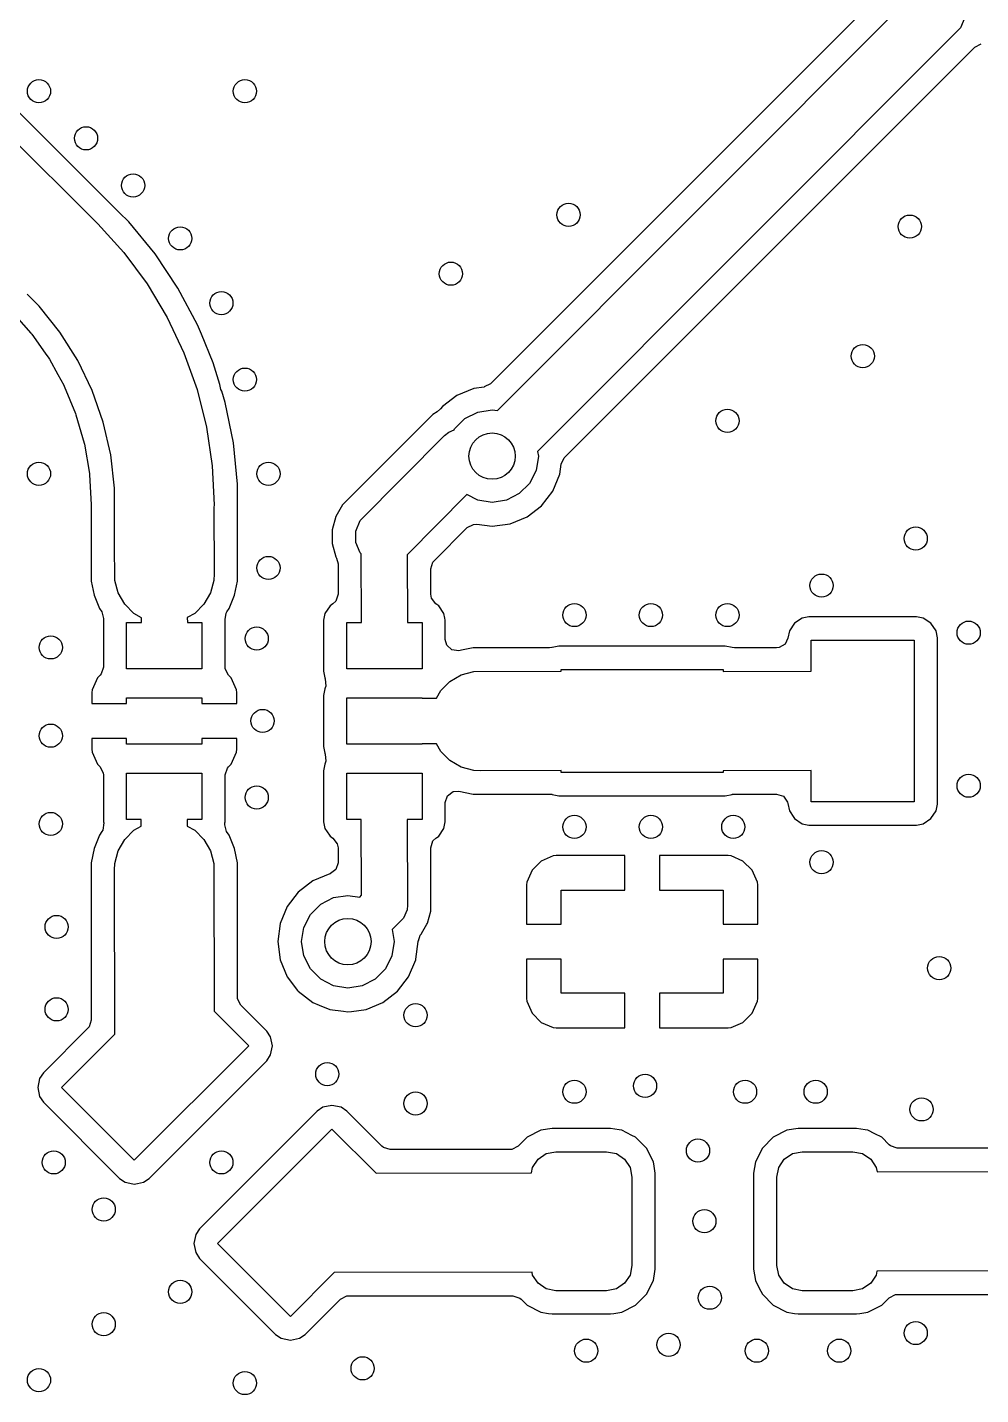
# Model space of a CAD drawing. Extents: x 5.29 to 6.87, y -4.43 to -2.85.
# Drawn here: x 5.7466 to 6.0706, y -3.8724 to -3.4078 of the extents above; entities that cross this region are included whole.
import ezdxf

# ---------------------------------------------------------------- set-up
doc = ezdxf.new("R2010")
doc.units = 0
doc.header["$MEASUREMENT"] = 0
doc.layers.add('BLACK', color=7, linetype='CONTINUOUS')

msp = doc.modelspace()

# ---------------------------------------------------------------- linework, layer by layer
at = {"layer": 'BLACK', "linetype": 'CONTINUOUS'}
for p, q in [((6.03663, -3.3963), (5.90402, -3.52891)), ((5.90631, -3.53804), (6.04586, -3.39825)), ((6.06517, -3.40442), (6.0637, -3.40797)), ((6.0637, -3.40797), (5.92001, -3.55191)), ((5.9291, -3.55399), (6.06858, -3.41452)), ((6.06858, -3.41452), (6.07073, -3.41342)), ((5.77781, -3.47067), (5.74383, -3.43669)), ((5.73843, -3.44264), (5.7705, -3.47452)), ((5.78105, -3.47391), (5.77781, -3.47067)), ((5.77781, -3.47067), (5.77781, -3.47067)), ((5.7705, -3.47452), (5.7705, -3.47453)), ((5.7705, -3.47453), (5.7794, -3.48434)), ((5.78996, -3.48477), (5.78105, -3.47391)), ((5.7794, -3.48434), (5.7873, -3.49499)), ((5.79776, -3.49644), (5.78996, -3.48477)), ((5.75055, -3.50251), (5.74653, -3.49849)), ((5.7873, -3.49499), (5.79411, -3.50636)), ((5.80438, -3.50883), (5.79776, -3.49644)), ((5.75763, -3.51139), (5.75055, -3.50251)), ((5.74102, -3.50416), (5.74777, -3.51171)), ((5.79411, -3.50636), (5.79978, -3.51834)), ((5.74777, -3.51171), (5.74805, -3.51205)), ((5.74805, -3.51205), (5.75262, -3.5185)), ((5.76368, -3.52101), (5.75763, -3.51139)), ((5.80572, -3.51205), (5.80438, -3.50883)), ((5.80976, -3.52181), (5.80572, -3.51205)), ((5.75262, -3.5185), (5.75384, -3.52023)), ((5.75384, -3.52023), (5.75408, -3.5206)), ((5.75408, -3.5206), (5.75691, -3.52571)), ((5.76861, -3.53125), (5.76368, -3.52101)), ((5.79978, -3.51834), (5.80424, -3.53082)), ((5.81197, -3.52911), (5.80976, -3.52181)), ((5.80976, -3.52181), (5.80976, -3.52181)), ((5.75691, -3.52571), (5.75892, -3.52937)), ((5.75892, -3.52937), (5.75911, -3.52976)), ((5.75911, -3.52976), (5.76295, -3.53902)), ((5.77236, -3.54198), (5.76861, -3.53125)), ((5.80424, -3.53082), (5.80746, -3.54368)), ((5.81233, -3.53089), (5.81197, -3.52911)), ((5.81267, -3.5314), (5.81233, -3.53089)), ((5.89834, -3.53047), (5.89259, -3.53285)), ((5.90178, -3.53002), (5.89834, -3.53047)), ((5.90188, -3.53), (5.90178, -3.53002)), ((5.90402, -3.52891), (5.90188, -3.53)), ((5.81384, -3.53525), (5.81267, -3.5314)), ((5.81658, -3.54902), (5.81384, -3.53525)), ((5.81384, -3.53525), (5.81384, -3.53525)), ((5.81384, -3.53525), (5.81384, -3.53525)), ((5.89259, -3.53285), (5.88765, -3.53664)), ((5.89259, -3.53285), (5.89259, -3.53285)), ((5.76295, -3.53902), (5.76309, -3.53943)), ((5.76309, -3.53943), (5.76587, -3.54906)), ((5.88441, -3.53931), (5.85372, -3.57)), ((5.88588, -3.53846), (5.88441, -3.53931)), ((5.88702, -3.53746), (5.88588, -3.53846)), ((5.88765, -3.53664), (5.88702, -3.53746)), ((5.88765, -3.53664), (5.88765, -3.53664)), ((5.89526, -3.54076), (5.89965, -3.53853)), ((5.89965, -3.53853), (5.90451, -3.53776)), ((5.90451, -3.53776), (5.90631, -3.53804)), ((5.77489, -3.55305), (5.77236, -3.54198)), ((5.80746, -3.54368), (5.80941, -3.55679)), ((5.88834, -3.54654), (5.88983, -3.54532)), ((5.88983, -3.54532), (5.8916, -3.54459)), ((5.88983, -3.54532), (5.88983, -3.54532)), ((5.8916, -3.54459), (5.89177, -3.54425)), ((5.89177, -3.54425), (5.89526, -3.54076)), ((5.76587, -3.54906), (5.76597, -3.54949)), ((5.76597, -3.54949), (5.76764, -3.55937)), ((5.81795, -3.563), (5.81658, -3.54902)), ((5.85973, -3.57542), (5.88834, -3.54654)), ((5.77616, -3.56434), (5.77489, -3.55305)), ((5.92026, -3.5535), (5.91949, -3.55837)), ((5.92001, -3.55191), (5.92026, -3.5535)), ((5.928, -3.55624), (5.92903, -3.55407)), ((5.92903, -3.55407), (5.9291, -3.55399)), ((5.80941, -3.55679), (5.81006, -3.57003)), ((5.91949, -3.55837), (5.91725, -3.56276)), ((5.92755, -3.55968), (5.928, -3.55624)), ((5.76764, -3.55937), (5.76769, -3.5598)), ((5.76769, -3.5598), (5.76826, -3.56994)), ((5.81795, -3.56677), (5.81795, -3.563)), ((5.91725, -3.56276), (5.91377, -3.56624)), ((5.92516, -3.56543), (5.92755, -3.55968)), ((5.77616, -3.57002), (5.77616, -3.56434)), ((5.81795, -3.56737), (5.81795, -3.56677)), ((5.81795, -3.56739), (5.81795, -3.56737)), ((5.81795, -3.56758), (5.81795, -3.56739)), ((5.81795, -3.59595), (5.81795, -3.56758)), ((5.89593, -3.56659), (5.87567, -3.58705)), ((5.89965, -3.56848), (5.89593, -3.56659)), ((5.90451, -3.56925), (5.89965, -3.56848)), ((5.90938, -3.56848), (5.90451, -3.56925)), ((5.91377, -3.56624), (5.90938, -3.56848)), ((5.92137, -3.57037), (5.92516, -3.56543)), ((5.76826, -3.56994), (5.76827, -3.57015)), ((5.76827, -3.57015), (5.76827, -3.57328)), ((5.77616, -3.57003), (5.77616, -3.57002)), ((5.77616, -3.57002), (5.77616, -3.57002)), ((5.77623, -3.58228), (5.77616, -3.57003)), ((5.81006, -3.57003), (5.80993, -3.57091)), ((5.80993, -3.57091), (5.81006, -3.5935)), ((5.81006, -3.57003), (5.81006, -3.57003)), ((5.85372, -3.57), (5.85139, -3.57404)), ((5.91643, -3.57415), (5.92137, -3.57037)), ((5.76827, -3.57328), (5.76827, -3.57328)), ((5.76827, -3.57328), (5.76827, -3.59595)), ((5.85139, -3.57404), (5.85018, -3.57855)), ((5.85139, -3.57404), (5.85139, -3.57404)), ((5.85139, -3.57404), (5.85139, -3.57404)), ((5.85826, -3.57897), (5.85973, -3.57542)), ((5.88482, -3.58906), (5.8961, -3.57778)), ((5.8961, -3.57778), (5.89825, -3.57669)), ((5.89825, -3.57669), (5.89937, -3.57667)), ((5.89937, -3.57667), (5.90451, -3.57735)), ((5.90451, -3.57735), (5.91068, -3.57654)), ((5.91068, -3.57654), (5.91643, -3.57415)), ((5.77616, -3.58333), (5.77623, -3.58228)), ((5.85018, -3.57855), (5.85018, -3.58322)), ((5.85826, -3.58281), (5.85826, -3.57897)), ((5.77631, -3.59572), (5.77616, -3.58333)), ((5.85018, -3.58322), (5.85139, -3.58774)), ((5.85973, -3.58636), (5.85826, -3.58281)), ((5.86006, -3.58669), (5.85973, -3.58636)), ((5.86015, -3.61004), (5.86006, -3.58669)), ((5.87567, -3.58705), (5.87576, -3.61004)), ((5.85139, -3.58774), (5.85162, -3.58815)), ((5.85162, -3.58815), (5.85215, -3.5901)), ((5.85215, -3.5901), (5.85215, -3.60045)), ((5.88368, -3.59182), (5.88443, -3.58953)), ((5.88443, -3.58953), (5.88482, -3.58906)), ((5.76827, -3.59595), (5.76922, -3.60075)), ((5.77745, -3.59999), (5.77631, -3.59572)), ((5.80991, -3.59572), (5.80877, -3.59999)), ((5.81006, -3.5935), (5.80991, -3.59572)), ((5.817, -3.60075), (5.81795, -3.59595)), ((5.88368, -3.60045), (5.88368, -3.59182)), ((5.76922, -3.60075), (5.76922, -3.60075)), ((5.76922, -3.60075), (5.77109, -3.60527)), ((5.77966, -3.60382), (5.77745, -3.59999)), ((5.80877, -3.59999), (5.80656, -3.60382)), ((5.81513, -3.60527), (5.817, -3.60075)), ((5.85215, -3.60045), (5.8514, -3.60274)), ((5.88392, -3.6018), (5.88368, -3.60045)), ((5.77109, -3.60527), (5.7711, -3.60527)), ((5.7711, -3.60527), (5.77183, -3.60637)), ((5.78279, -3.60695), (5.77966, -3.60382)), ((5.80656, -3.60382), (5.80343, -3.60695)), ((5.81439, -3.60637), (5.81513, -3.60527)), ((5.84943, -3.60435), (5.84768, -3.60696)), ((5.85041, -3.60369), (5.84943, -3.60435)), ((5.84943, -3.60435), (5.84943, -3.60435)), ((5.8514, -3.60274), (5.85041, -3.60369)), ((5.88541, -3.60369), (5.88392, -3.6018)), ((5.8864, -3.60435), (5.88541, -3.60369)), ((5.88814, -3.60696), (5.8864, -3.60435)), ((5.77183, -3.60637), (5.77249, -3.60869)), ((5.77244, -3.60911), (5.77242, -3.60926)), ((5.77242, -3.60926), (5.77242, -3.62521)), ((5.77249, -3.60869), (5.77244, -3.60911)), ((5.78031, -3.62579), (5.78031, -3.61004)), ((5.78031, -3.61004), (5.78533, -3.61004)), ((5.78532, -3.60841), (5.78279, -3.60695)), ((5.78533, -3.61004), (5.78532, -3.60841)), ((5.80343, -3.60695), (5.80093, -3.60839)), ((5.80093, -3.60839), (5.80094, -3.61004)), ((5.80094, -3.61004), (5.80591, -3.61004)), ((5.80591, -3.61004), (5.80591, -3.62579)), ((5.8138, -3.60926), (5.81378, -3.60907)), ((5.81378, -3.60907), (5.81383, -3.60907)), ((5.8138, -3.62521), (5.8138, -3.60926)), ((5.81383, -3.60907), (5.81409, -3.60691)), ((5.81409, -3.60691), (5.81439, -3.60637)), ((5.84768, -3.60696), (5.84722, -3.60926)), ((5.84722, -3.60926), (5.84722, -3.60926)), ((5.84722, -3.60926), (5.84722, -3.62656)), ((5.84768, -3.60696), (5.84768, -3.60696)), ((5.85512, -3.62579), (5.85512, -3.61004)), ((5.85512, -3.61004), (5.86015, -3.61004)), ((5.87576, -3.61004), (5.88071, -3.61004)), ((5.88071, -3.61004), (5.88071, -3.62579)), ((5.88846, -3.60857), (5.88814, -3.60696)), ((5.8886, -3.60926), (5.88846, -3.60857)), ((5.8886, -3.61579), (5.8886, -3.60926)), ((5.8886, -3.60926), (5.8886, -3.60926)), ((6.00732, -3.61031), (6.00558, -3.61292)), ((6.00993, -3.60857), (6.00732, -3.61031)), ((6.00732, -3.61031), (6.00732, -3.61031)), ((6.01223, -3.60811), (6.00993, -3.60857)), ((6.00993, -3.60857), (6.00993, -3.60857)), ((6.04879, -3.60811), (6.01223, -3.60811)), ((6.01223, -3.60811), (6.01223, -3.60811)), ((6.01223, -3.60811), (6.01223, -3.60811)), ((6.05109, -3.60857), (6.04879, -3.60811)), ((6.04879, -3.60811), (6.04879, -3.60811)), ((6.0537, -3.61031), (6.05109, -3.60857)), ((6.05109, -3.60857), (6.05109, -3.60857)), ((6.05109, -3.60857), (6.05109, -3.60857)), ((6.05109, -3.60857), (6.05109, -3.60857)), ((6.05545, -3.61292), (6.0537, -3.61031)), ((6.0537, -3.61031), (6.0537, -3.61031)), ((6.00558, -3.61292), (6.00508, -3.61541)), ((6.00558, -3.61292), (6.00558, -3.61292)), ((6.05591, -3.61523), (6.05545, -3.61292)), ((5.8891, -3.6177), (5.8886, -3.61579)), ((5.89087, -3.61933), (5.8891, -3.6177)), ((5.89326, -3.61962), (5.89087, -3.61933)), ((5.89327, -3.61962), (5.89326, -3.61962)), ((5.89418, -3.61943), (5.89327, -3.61962)), ((5.89327, -3.61962), (5.89327, -3.61962)), ((5.89806, -3.61866), (5.89418, -3.61943)), ((5.92408, -3.61866), (5.89806, -3.61866)), ((5.92484, -3.61859), (5.92408, -3.61866)), ((5.92493, -3.61857), (5.92484, -3.61859)), ((5.92659, -3.61824), (5.92493, -3.61857)), ((5.92493, -3.61857), (5.92493, -3.61857)), ((5.92723, -3.61811), (5.92659, -3.61824)), ((5.98379, -3.61811), (5.92723, -3.61811)), ((5.92723, -3.61811), (5.92723, -3.61811)), ((5.98609, -3.61857), (5.98379, -3.61811)), ((5.98618, -3.61859), (5.98609, -3.61857)), ((5.98609, -3.61857), (5.98609, -3.61857)), ((5.98694, -3.61866), (5.98618, -3.61859)), ((6.00125, -3.61866), (5.98694, -3.61866)), ((6.00208, -3.61857), (6.00125, -3.61866)), ((6.00416, -3.61735), (6.00208, -3.61857)), ((6.00501, -3.6154), (6.00416, -3.61735)), ((6.00508, -3.61541), (6.00501, -3.6154)), ((6.01301, -3.62659), (6.01301, -3.616)), ((6.01301, -3.616), (6.04801, -3.616)), ((6.04801, -3.616), (6.04801, -3.671)), ((6.05591, -3.67178), (6.05591, -3.61523)), ((6.05591, -3.61523), (6.05591, -3.61523)), ((5.7704, -3.62884), (5.76862, -3.63288)), ((5.77128, -3.62796), (5.7704, -3.62884)), ((5.77168, -3.6275), (5.77128, -3.62796)), ((5.77242, -3.62521), (5.77168, -3.6275)), ((5.80591, -3.62579), (5.78031, -3.62579)), ((5.81385, -3.62582), (5.8138, -3.62521)), ((5.81494, -3.62796), (5.81385, -3.62582)), ((5.81582, -3.62884), (5.81494, -3.62796)), ((5.8176, -3.63288), (5.81582, -3.62884)), ((5.81582, -3.62884), (5.81582, -3.62884)), ((5.84722, -3.62656), (5.84722, -3.62657)), ((5.84722, -3.62657), (5.84768, -3.62887)), ((5.84768, -3.62887), (5.84783, -3.62922)), ((5.88071, -3.62579), (5.85512, -3.62579)), ((5.89019, -3.63006), (5.89403, -3.62785)), ((5.89403, -3.62785), (5.8983, -3.6267)), ((5.8983, -3.6267), (5.92801, -3.62662)), ((5.92801, -3.62662), (5.92801, -3.626)), ((5.92801, -3.626), (5.98301, -3.626)), ((5.98301, -3.626), (5.98301, -3.62664)), ((5.98301, -3.62664), (6.01301, -3.62659)), ((5.76862, -3.63288), (5.7685, -3.63387)), ((5.81772, -3.63387), (5.8176, -3.63288)), ((5.84768, -3.63255), (5.84722, -3.63485)), ((5.84783, -3.6322), (5.84768, -3.63255)), ((5.84783, -3.62922), (5.84802, -3.63162)), ((5.84802, -3.63162), (5.84783, -3.6322)), ((5.88562, -3.6357), (5.88707, -3.63319)), ((5.88707, -3.63319), (5.89019, -3.63006)), ((5.7685, -3.63387), (5.7685, -3.6376)), ((5.7685, -3.6376), (5.7685, -3.6376)), ((5.7685, -3.6376), (5.78031, -3.6376)), ((5.78031, -3.6376), (5.78031, -3.63563)), ((5.78031, -3.63563), (5.80591, -3.63563)), ((5.80591, -3.63563), (5.80591, -3.6376)), ((5.80591, -3.6376), (5.81772, -3.6376)), ((5.81772, -3.6376), (5.81772, -3.63387)), ((5.81772, -3.63387), (5.81772, -3.63387)), ((5.81772, -3.6376), (5.81772, -3.6376)), ((5.84722, -3.63485), (5.84722, -3.63485)), ((5.84722, -3.63485), (5.84722, -3.65216)), ((5.85512, -3.65138), (5.85512, -3.63563)), ((5.85512, -3.63563), (5.88071, -3.63563)), ((5.88071, -3.63563), (5.88071, -3.63572)), ((5.88071, -3.63572), (5.88562, -3.6357)), ((5.78031, -3.64941), (5.7685, -3.64941)), ((5.7685, -3.64941), (5.7685, -3.64941)), ((5.7685, -3.64941), (5.7685, -3.65314)), ((5.78031, -3.65138), (5.78031, -3.64941)), ((5.80591, -3.65138), (5.78031, -3.65138)), ((5.81772, -3.64941), (5.80591, -3.64941)), ((5.80591, -3.64941), (5.80591, -3.65138)), ((5.81772, -3.65314), (5.81772, -3.64941)), ((5.81772, -3.64941), (5.81772, -3.64941)), ((5.84722, -3.65216), (5.84722, -3.65216)), ((5.84722, -3.65216), (5.84768, -3.65446)), ((5.86791, -3.65138), (5.85512, -3.65138)), ((5.88071, -3.65138), (5.86791, -3.65138)), ((5.88561, -3.6513), (5.88071, -3.65132)), ((5.88071, -3.65132), (5.88071, -3.65138)), ((5.88707, -3.65382), (5.88561, -3.6513)), ((5.7685, -3.65314), (5.76862, -3.65413)), ((5.76862, -3.65413), (5.7704, -3.65817)), ((5.81582, -3.65817), (5.8176, -3.65413)), ((5.8176, -3.65413), (5.81772, -3.65314)), ((5.81772, -3.65314), (5.81772, -3.65314)), ((5.84768, -3.65446), (5.84783, -3.65481)), ((5.84783, -3.65481), (5.84802, -3.65721)), ((5.89019, -3.65695), (5.88707, -3.65382)), ((5.7704, -3.65817), (5.77128, -3.65905)), ((5.77128, -3.65905), (5.77237, -3.66119)), ((5.77237, -3.66119), (5.77242, -3.6618)), ((5.78031, -3.67697), (5.78031, -3.66122)), ((5.78031, -3.66122), (5.80591, -3.66122)), ((5.80591, -3.66122), (5.80591, -3.67697)), ((5.8138, -3.6618), (5.81454, -3.65951)), ((5.81454, -3.65951), (5.81494, -3.65905)), ((5.81494, -3.65905), (5.81582, -3.65817)), ((5.84768, -3.65814), (5.84722, -3.66044)), ((5.84722, -3.66044), (5.84722, -3.66044)), ((5.84722, -3.66044), (5.84722, -3.67775)), ((5.84783, -3.65779), (5.84768, -3.65814)), ((5.84802, -3.65721), (5.84783, -3.65779)), ((5.85512, -3.67697), (5.85512, -3.66122)), ((5.85512, -3.66122), (5.88071, -3.66122)), ((5.88071, -3.66122), (5.88071, -3.67697)), ((5.89403, -3.65916), (5.89019, -3.65695)), ((5.8983, -3.66031), (5.89403, -3.65916)), ((5.90051, -3.66045), (5.8983, -3.66031)), ((5.92801, -3.66038), (5.90051, -3.66045)), ((5.92801, -3.661), (5.92801, -3.66038)), ((5.98301, -3.661), (5.92801, -3.661)), ((6.01301, -3.66034), (5.98301, -3.6604)), ((5.98301, -3.6604), (5.98301, -3.661)), ((6.01301, -3.671), (6.01301, -3.66034)), ((5.77242, -3.6618), (5.77242, -3.67775)), ((5.8138, -3.67775), (5.8138, -3.6618)), ((5.8886, -3.67121), (5.88935, -3.66892)), ((5.88935, -3.66892), (5.8913, -3.66751)), ((5.8913, -3.66751), (5.89326, -3.66739)), ((5.89326, -3.66739), (5.89327, -3.66739)), ((5.89327, -3.66739), (5.89327, -3.66739)), ((5.89327, -3.66739), (5.89807, -3.66835)), ((5.89807, -3.66835), (5.92408, -3.66835)), ((5.92408, -3.66835), (5.92484, -3.66842)), ((5.92484, -3.66842), (5.92493, -3.66844)), ((5.92493, -3.66844), (5.92493, -3.66844)), ((5.92493, -3.66844), (5.92723, -3.6689)), ((5.92723, -3.6689), (5.92723, -3.6689)), ((5.92723, -3.6689), (5.98379, -3.6689)), ((5.98379, -3.6689), (5.98609, -3.66844)), ((5.98379, -3.6689), (5.98379, -3.6689)), ((5.98609, -3.66844), (5.98618, -3.66842)), ((5.98609, -3.66844), (5.98609, -3.66844)), ((5.98618, -3.66842), (5.98694, -3.66835)), ((5.98694, -3.66835), (6.00125, -3.66835)), ((6.00125, -3.66835), (6.00354, -3.66909)), ((6.00354, -3.66909), (6.00495, -3.67104)), ((5.8886, -3.67775), (5.8886, -3.67121)), ((6.00495, -3.67104), (6.00507, -3.6716)), ((6.00507, -3.6716), (6.00508, -3.67159)), ((6.00508, -3.67159), (6.00558, -3.67408)), ((6.00558, -3.67408), (6.00558, -3.67408)), ((6.00558, -3.67408), (6.00703, -3.67626)), ((6.04801, -3.671), (6.01301, -3.671)), ((6.0537, -3.67669), (6.05545, -3.67408)), ((6.05545, -3.67408), (6.05591, -3.67178)), ((5.77251, -3.67817), (5.77222, -3.68056)), ((5.77242, -3.67775), (5.77251, -3.67817)), ((5.78528, -3.67697), (5.78031, -3.67697)), ((5.78279, -3.68066), (5.78529, -3.67921)), ((5.78529, -3.67921), (5.78528, -3.67697)), ((5.80591, -3.67697), (5.80089, -3.67697)), ((5.80089, -3.67697), (5.8009, -3.6792)), ((5.8009, -3.6792), (5.80343, -3.68066)), ((5.81364, -3.67878), (5.81371, -3.67817)), ((5.8143, -3.6811), (5.81364, -3.67878)), ((5.81371, -3.67817), (5.8138, -3.67775)), ((5.84722, -3.67775), (5.84722, -3.67775)), ((5.84722, -3.67775), (5.84768, -3.68005)), ((5.84768, -3.68005), (5.84768, -3.68005)), ((5.84768, -3.68005), (5.84921, -3.68234)), ((5.86007, -3.67697), (5.85512, -3.67697)), ((5.86017, -3.70274), (5.86007, -3.67697)), ((5.88071, -3.67697), (5.87567, -3.67697)), ((5.87567, -3.67697), (5.87579, -3.7061)), ((5.8864, -3.68266), (5.88814, -3.68005)), ((5.88814, -3.68005), (5.8886, -3.67775)), ((6.00703, -3.67626), (6.00732, -3.67669)), ((6.00732, -3.67669), (6.00993, -3.67844)), ((6.00993, -3.67844), (6.01163, -3.67878)), ((6.01163, -3.67878), (6.01223, -3.6789)), ((6.01223, -3.6789), (6.01223, -3.6789)), ((6.01223, -3.6789), (6.01223, -3.6789)), ((6.01223, -3.6789), (6.01223, -3.6789)), ((6.01223, -3.6789), (6.04879, -3.6789)), ((6.04879, -3.6789), (6.05109, -3.67844)), ((6.04879, -3.6789), (6.04879, -3.6789)), ((6.05109, -3.67844), (6.0537, -3.67669)), ((5.77109, -3.68234), (5.76922, -3.68686)), ((5.77192, -3.6811), (5.77109, -3.68234)), ((5.77222, -3.68056), (5.77192, -3.6811)), ((5.77745, -3.68762), (5.77966, -3.68378)), ((5.77966, -3.68378), (5.78279, -3.68066)), ((5.80343, -3.68066), (5.80656, -3.68378)), ((5.80656, -3.68378), (5.80877, -3.68762)), ((5.81513, -3.68234), (5.8143, -3.6811)), ((5.817, -3.68686), (5.81513, -3.68234)), ((5.84921, -3.68234), (5.84943, -3.68266)), ((5.84943, -3.68266), (5.84943, -3.68266)), ((5.84943, -3.68266), (5.85041, -3.68332)), ((5.85041, -3.68332), (5.8519, -3.68521)), ((5.88368, -3.68656), (5.88443, -3.68427)), ((5.88443, -3.68427), (5.88541, -3.68332)), ((5.88541, -3.68332), (5.88562, -3.68318)), ((5.88562, -3.68318), (5.8864, -3.68266)), ((5.76922, -3.68686), (5.76827, -3.69166)), ((5.76922, -3.68686), (5.76922, -3.68686)), ((5.77631, -3.69189), (5.77745, -3.68762)), ((5.80877, -3.68762), (5.80991, -3.69189)), ((5.81795, -3.69166), (5.817, -3.68686)), ((5.8519, -3.68521), (5.85215, -3.68656)), ((5.85215, -3.68656), (5.85215, -3.69173)), ((5.88368, -3.69924), (5.88368, -3.68656)), ((5.92526, -3.68931), (5.92122, -3.69109)), ((5.92625, -3.68919), (5.92526, -3.68931)), ((5.94961, -3.68919), (5.92625, -3.68919)), ((5.92625, -3.68919), (5.92625, -3.68919)), ((5.94961, -3.701), (5.94961, -3.68919)), ((5.94961, -3.68919), (5.94961, -3.68919)), ((5.98478, -3.68919), (5.96142, -3.68919)), ((5.96142, -3.68919), (5.96142, -3.68919)), ((5.96142, -3.68919), (5.96142, -3.701)), ((5.98576, -3.68931), (5.98478, -3.68919)), ((5.9898, -3.69109), (5.98576, -3.68931)), ((5.76827, -3.69166), (5.76827, -3.74519)), ((5.77616, -3.6941), (5.77631, -3.69189)), ((5.80991, -3.69189), (5.81002, -3.74213)), ((5.81795, -3.69166), (5.81795, -3.69166)), ((5.81795, -3.7185), (5.81795, -3.69166)), ((5.85215, -3.69173), (5.8514, -3.69402)), ((5.92122, -3.69109), (5.9181, -3.69421)), ((5.99292, -3.69421), (5.9898, -3.69109)), ((5.77628, -3.74995), (5.77616, -3.6941)), ((5.84359, -3.69785), (5.83865, -3.70164)), ((5.84936, -3.69546), (5.84359, -3.69785)), ((5.84359, -3.69785), (5.84359, -3.69785)), ((5.84945, -3.69544), (5.84936, -3.69546)), ((5.84949, -3.69541), (5.84945, -3.69544)), ((5.84958, -3.69537), (5.84949, -3.69541)), ((5.8514, -3.69402), (5.84957, -3.69535)), ((5.84957, -3.69535), (5.84958, -3.69537)), ((5.91632, -3.69825), (5.9162, -3.69924)), ((5.9181, -3.69421), (5.91632, -3.69825)), ((5.99471, -3.69825), (5.99292, -3.69421)), ((5.99482, -3.69924), (5.99471, -3.69825)), ((5.83865, -3.70164), (5.83486, -3.70658)), ((5.83865, -3.70164), (5.83865, -3.70164)), ((5.85065, -3.70353), (5.85551, -3.70276)), ((5.85551, -3.70276), (5.85953, -3.70339)), ((5.85953, -3.70339), (5.86017, -3.70274)), ((5.88368, -3.70403), (5.88368, -3.69924)), ((5.9162, -3.69924), (5.9162, -3.7126)), ((5.92801, -3.7126), (5.92801, -3.701)), ((5.92801, -3.701), (5.94961, -3.701)), ((5.96142, -3.701), (5.98301, -3.701)), ((5.98301, -3.701), (5.98301, -3.7126)), ((5.99482, -3.7126), (5.99482, -3.69924)), ((5.99482, -3.69924), (5.99482, -3.69924)), ((5.99482, -3.69924), (5.99482, -3.69924)), ((5.83486, -3.70658), (5.83248, -3.71233)), ((5.83486, -3.70658), (5.83486, -3.70658)), ((5.84277, -3.70925), (5.84626, -3.70576)), ((5.84626, -3.70576), (5.85065, -3.70353)), ((5.87564, -3.70764), (5.87446, -3.71048)), ((5.87579, -3.7061), (5.87564, -3.70764)), ((5.88368, -3.70818), (5.88368, -3.70403)), ((5.83248, -3.71233), (5.83167, -3.7185)), ((5.83248, -3.71233), (5.83248, -3.71233)), ((5.84053, -3.71364), (5.84277, -3.70925)), ((5.87446, -3.71048), (5.87061, -3.71439)), ((5.88053, -3.71578), (5.88237, -3.7126)), ((5.88237, -3.7126), (5.88261, -3.71219)), ((5.88261, -3.71219), (5.88368, -3.70818)), ((5.88261, -3.71219), (5.88261, -3.71219)), ((5.88261, -3.71219), (5.88261, -3.71219)), ((5.9162, -3.7126), (5.9162, -3.7126)), ((5.9162, -3.7126), (5.92801, -3.7126)), ((5.98301, -3.7126), (5.99482, -3.7126)), ((5.99482, -3.7126), (5.99482, -3.7126)), ((5.83976, -3.7185), (5.84053, -3.71364)), ((5.87061, -3.71439), (5.87126, -3.7185)), ((5.87946, -3.71826), (5.8801, -3.71628)), ((5.8801, -3.71628), (5.8805, -3.71582)), ((5.8805, -3.71582), (5.88053, -3.71578)), ((5.81795, -3.73728), (5.81795, -3.7185)), ((5.83167, -3.7185), (5.83248, -3.72468)), ((5.83167, -3.7185), (5.83167, -3.7185)), ((5.84053, -3.72337), (5.83976, -3.7185)), ((5.87126, -3.7185), (5.87049, -3.72337)), ((5.87858, -3.72441), (5.87936, -3.7185)), ((5.87936, -3.7185), (5.87939, -3.71825)), ((5.87936, -3.7185), (5.87936, -3.7185)), ((5.87939, -3.71825), (5.87946, -3.71826)), ((5.83248, -3.72468), (5.83248, -3.72468)), ((5.83248, -3.72468), (5.83486, -3.73043)), ((5.84277, -3.72776), (5.84053, -3.72337)), ((5.87049, -3.72337), (5.86825, -3.72776)), ((5.87616, -3.73043), (5.87855, -3.72468)), ((5.87855, -3.72468), (5.87858, -3.72441)), ((5.92801, -3.72441), (5.9162, -3.72441)), ((5.9162, -3.72441), (5.9162, -3.72441)), ((5.9162, -3.72441), (5.9162, -3.73777)), ((5.92801, -3.736), (5.92801, -3.72441)), ((5.99482, -3.72441), (5.98301, -3.72441)), ((5.98301, -3.72441), (5.98301, -3.736)), ((5.99482, -3.73777), (5.99482, -3.72441)), ((5.99482, -3.72441), (5.99482, -3.72441)), ((5.83486, -3.73043), (5.83486, -3.73043)), ((5.83486, -3.73043), (5.8384, -3.73504)), ((5.84626, -3.73124), (5.84277, -3.72776)), ((5.86825, -3.72776), (5.86477, -3.73124)), ((5.87237, -3.73537), (5.87616, -3.73043)), ((5.8384, -3.73504), (5.83865, -3.73537)), ((5.83865, -3.73537), (5.84359, -3.73915)), ((5.85065, -3.73348), (5.84626, -3.73124)), ((5.85551, -3.73425), (5.85065, -3.73348)), ((5.86038, -3.73348), (5.85551, -3.73425)), ((5.86477, -3.73124), (5.86038, -3.73348)), ((5.86743, -3.73915), (5.87237, -3.73537)), ((5.818, -3.73789), (5.81795, -3.73728)), ((5.81909, -3.74003), (5.818, -3.73789)), ((5.82795, -3.74888), (5.81909, -3.74003)), ((5.84359, -3.73915), (5.84359, -3.73915)), ((5.84359, -3.73915), (5.84359, -3.73915)), ((5.84359, -3.73915), (5.84571, -3.74003)), ((5.84571, -3.74003), (5.84934, -3.74154)), ((5.86168, -3.74154), (5.86743, -3.73915)), ((5.9162, -3.73777), (5.91632, -3.73875)), ((5.91632, -3.73875), (5.9181, -3.74279)), ((5.94961, -3.736), (5.92801, -3.736)), ((5.94961, -3.74781), (5.94961, -3.736)), ((5.98301, -3.736), (5.96142, -3.736)), ((5.96142, -3.736), (5.96142, -3.74781)), ((5.99292, -3.74279), (5.99471, -3.73875)), ((5.99471, -3.73875), (5.99482, -3.73777)), ((5.99482, -3.73777), (5.99482, -3.73777)), ((5.81002, -3.74213), (5.82182, -3.75392)), ((5.84934, -3.74154), (5.85397, -3.74215)), ((5.85397, -3.74215), (5.85551, -3.74235)), ((5.85551, -3.74235), (5.85675, -3.74219)), ((5.85551, -3.74235), (5.85551, -3.74235)), ((5.85551, -3.74235), (5.85551, -3.74235)), ((5.85675, -3.74219), (5.86168, -3.74154)), ((5.9181, -3.74279), (5.92122, -3.74592)), ((5.9898, -3.74592), (5.99292, -3.74279)), ((5.76713, -3.74794), (5.75204, -3.76303)), ((5.76752, -3.74748), (5.76713, -3.74794)), ((5.76827, -3.74519), (5.76752, -3.74748)), ((5.82925, -3.75084), (5.82795, -3.74888)), ((5.92122, -3.74592), (5.92526, -3.7477)), ((5.92526, -3.7477), (5.92625, -3.74781)), ((5.92625, -3.74781), (5.94961, -3.74781)), ((5.94961, -3.74781), (5.94961, -3.74781)), ((5.96142, -3.74781), (5.96142, -3.74781)), ((5.96142, -3.74781), (5.98478, -3.74781)), ((5.98478, -3.74781), (5.98576, -3.7477)), ((5.98478, -3.74781), (5.98478, -3.74781)), ((5.98576, -3.7477), (5.9898, -3.74592)), ((5.75818, -3.76806), (5.77628, -3.74995)), ((5.82182, -3.75392), (5.78292, -3.79281)), ((5.82986, -3.75392), (5.82925, -3.75084)), ((5.82925, -3.757), (5.82986, -3.75392)), ((5.81839, -3.7685), (5.82795, -3.75895)), ((5.82795, -3.75895), (5.82925, -3.757)), ((5.75204, -3.76303), (5.75074, -3.76498)), ((5.75074, -3.76498), (5.75013, -3.76806)), ((5.75013, -3.76806), (5.75013, -3.76806)), ((5.75013, -3.76806), (5.75074, -3.77114)), ((5.75074, -3.76498), (5.75074, -3.76498)), ((5.78292, -3.79281), (5.75818, -3.76806)), ((5.75074, -3.77114), (5.75074, -3.77114)), ((5.75074, -3.77114), (5.75204, -3.77309)), ((5.78796, -3.79894), (5.81839, -3.7685)), ((5.75204, -3.77309), (5.77789, -3.79894)), ((5.84507, -3.77607), (5.80508, -3.81606)), ((5.84702, -3.77476), (5.84507, -3.77607)), ((5.8501, -3.77415), (5.84702, -3.77476)), ((5.84702, -3.77476), (5.84702, -3.77476)), ((5.85318, -3.77476), (5.8501, -3.77415)), ((5.8501, -3.77415), (5.8501, -3.77415)), ((5.85513, -3.77607), (5.85318, -3.77476)), ((5.85318, -3.77476), (5.85318, -3.77476)), ((5.8671, -3.78804), (5.85513, -3.77607)), ((5.81121, -3.82109), (5.8501, -3.7822)), ((5.8501, -3.7822), (5.86508, -3.79718)), ((5.92494, -3.78199), (5.92107, -3.7826)), ((5.94476, -3.78199), (5.92494, -3.78199)), ((5.92494, -3.78199), (5.92494, -3.78199)), ((5.94766, -3.78245), (5.94476, -3.78199)), ((5.94476, -3.78199), (5.94476, -3.78199)), ((6.0086, -3.78199), (6.00474, -3.7826)), ((6.02842, -3.78199), (6.0086, -3.78199)), ((6.0086, -3.78199), (6.0086, -3.78199)), ((6.03132, -3.78245), (6.02842, -3.78199)), ((6.02842, -3.78199), (6.02842, -3.78199)), ((5.91642, -3.78497), (5.91335, -3.78804)), ((5.92107, -3.7826), (5.91642, -3.78497)), ((5.91642, -3.78497), (5.91642, -3.78497)), ((5.92107, -3.7826), (5.92107, -3.7826)), ((5.94863, -3.7826), (5.94766, -3.78245)), ((5.95207, -3.78436), (5.94863, -3.7826)), ((5.94863, -3.7826), (5.94863, -3.7826)), ((5.95329, -3.78497), (5.95207, -3.78436)), ((5.95698, -3.78867), (5.95329, -3.78497)), ((6.00008, -3.78497), (5.99638, -3.78867)), ((6.00474, -3.7826), (6.00008, -3.78497)), ((6.00474, -3.7826), (6.00474, -3.7826)), ((6.03229, -3.7826), (6.03132, -3.78245)), ((6.03466, -3.78381), (6.03229, -3.7826)), ((6.03229, -3.7826), (6.03229, -3.7826)), ((6.03695, -3.78497), (6.03466, -3.78381)), ((6.03949, -3.78752), (6.03695, -3.78497)), ((6.03695, -3.78497), (6.03695, -3.78497)), ((5.86756, -3.78843), (5.8671, -3.78804)), ((5.86985, -3.78918), (5.86756, -3.78843)), ((5.9106, -3.78918), (5.86985, -3.78918)), ((5.91121, -3.78913), (5.9106, -3.78918)), ((5.91335, -3.78804), (5.91121, -3.78913)), ((5.92015, -3.7924), (5.92294, -3.79054)), ((5.92294, -3.79054), (5.92624, -3.78988)), ((5.92624, -3.78988), (5.94346, -3.78988)), ((5.94346, -3.78988), (5.94676, -3.79054)), ((5.94676, -3.79054), (5.94955, -3.7924)), ((5.95936, -3.79333), (5.95698, -3.78867)), ((5.99638, -3.78867), (5.99401, -3.79333)), ((6.00381, -3.7924), (6.0066, -3.79054)), ((6.0066, -3.79054), (6.0099, -3.78988)), ((6.0099, -3.78988), (6.02712, -3.78988)), ((6.02712, -3.78988), (6.03042, -3.79054)), ((6.03042, -3.79054), (6.03321, -3.7924)), ((6.03996, -3.78792), (6.03949, -3.78752)), ((6.04225, -3.78866), (6.03996, -3.78792)), ((6.18322, -3.78866), (6.04225, -3.78866)), ((5.9179, -3.7971), (5.91828, -3.7952)), ((5.91828, -3.7952), (5.92015, -3.7924)), ((5.94955, -3.7924), (5.95142, -3.7952)), ((5.95142, -3.7952), (5.95207, -3.79849)), ((5.95959, -3.79479), (5.95936, -3.79333)), ((5.95997, -3.79719), (5.95959, -3.79479)), ((5.99401, -3.79333), (5.99339, -3.79719)), ((5.99401, -3.79333), (5.99401, -3.79333)), ((6.00129, -3.79849), (6.00194, -3.7952)), ((6.00194, -3.7952), (6.00381, -3.7924)), ((6.03321, -3.7924), (6.03508, -3.7952)), ((6.03508, -3.7952), (6.03538, -3.79668)), ((5.77789, -3.79894), (5.77984, -3.80024)), ((5.77984, -3.80024), (5.77984, -3.80024)), ((5.77984, -3.80024), (5.77984, -3.80024)), ((5.77984, -3.80024), (5.78138, -3.80055)), ((5.78138, -3.80055), (5.78292, -3.80086)), ((5.78292, -3.80086), (5.78395, -3.80065)), ((5.78292, -3.80086), (5.78292, -3.80086)), ((5.78292, -3.80086), (5.78292, -3.80086)), ((5.78395, -3.80065), (5.786, -3.80024)), ((5.786, -3.80024), (5.78796, -3.79894)), ((5.86508, -3.79718), (5.9179, -3.7971)), ((5.95207, -3.79849), (5.95207, -3.82851)), ((5.95997, -3.82981), (5.95997, -3.79719)), ((5.99339, -3.79719), (5.99339, -3.82981)), ((6.00129, -3.82851), (6.00129, -3.79849)), ((6.03538, -3.79668), (6.18322, -3.79656)), ((5.80377, -3.81801), (5.80316, -3.82109)), ((5.80508, -3.81606), (5.80377, -3.81801)), ((5.80377, -3.81801), (5.80377, -3.81801)), ((5.80316, -3.82109), (5.80316, -3.82109)), ((5.80316, -3.82109), (5.80377, -3.82417)), ((5.83596, -3.84584), (5.81121, -3.82109)), ((5.80377, -3.82417), (5.80377, -3.82417)), ((5.80377, -3.82417), (5.80508, -3.82612)), ((5.80508, -3.82612), (5.83093, -3.85197)), ((5.95207, -3.82851), (5.95142, -3.83181)), ((6.00194, -3.83181), (6.00129, -3.82851)), ((5.85084, -3.83096), (5.83596, -3.84584)), ((5.91809, -3.83085), (5.85084, -3.83096)), ((5.91828, -3.83181), (5.91809, -3.83085)), ((5.92015, -3.8346), (5.91828, -3.83181)), ((5.95142, -3.83181), (5.94955, -3.8346)), ((5.95936, -3.83368), (5.95984, -3.83064)), ((5.95984, -3.83064), (5.95997, -3.82981)), ((5.99339, -3.82981), (5.99401, -3.83368)), ((6.00381, -3.8346), (6.00194, -3.83181)), ((6.03508, -3.83181), (6.03321, -3.8346)), ((6.03535, -3.83044), (6.03508, -3.83181)), ((6.18223, -3.83031), (6.03535, -3.83044)), ((5.92294, -3.83647), (5.92015, -3.8346)), ((5.92624, -3.83713), (5.92294, -3.83647)), ((5.94346, -3.83713), (5.92624, -3.83713)), ((5.94676, -3.83647), (5.94346, -3.83713)), ((5.94955, -3.8346), (5.94676, -3.83647)), ((5.95698, -3.83834), (5.95936, -3.83368)), ((5.99401, -3.83368), (5.99401, -3.83368)), ((5.99401, -3.83368), (5.99532, -3.83625)), ((5.99532, -3.83625), (5.99638, -3.83834)), ((6.0066, -3.83647), (6.00381, -3.8346)), ((6.0099, -3.83713), (6.0066, -3.83647)), ((6.02712, -3.83713), (6.0099, -3.83713)), ((6.03042, -3.83647), (6.02712, -3.83713)), ((6.03321, -3.8346), (6.03042, -3.83647)), ((5.84993, -3.84304), (5.85296, -3.84)), ((5.85296, -3.84), (5.8551, -3.83891)), ((5.8551, -3.83891), (5.85571, -3.83886)), ((5.85571, -3.83886), (5.91163, -3.83886)), ((5.91163, -3.83886), (5.91392, -3.83961)), ((5.91392, -3.83961), (5.91439, -3.84)), ((5.91439, -3.84), (5.91555, -3.84117)), ((5.91555, -3.84117), (5.91642, -3.84203)), ((5.91642, -3.84203), (5.92107, -3.84441)), ((5.94863, -3.84441), (5.95329, -3.84203)), ((5.95329, -3.84203), (5.95698, -3.83834)), ((5.99638, -3.83834), (6.00008, -3.84203)), ((6.00008, -3.84203), (6.00474, -3.84441)), ((6.03229, -3.84441), (6.03695, -3.84203)), ((6.03695, -3.84203), (6.03822, -3.84076)), ((6.03822, -3.84076), (6.03949, -3.83949)), ((6.03949, -3.83949), (6.04164, -3.83839)), ((6.04164, -3.83839), (6.04225, -3.83835)), ((6.04225, -3.83835), (6.1802, -3.83835)), ((5.84099, -3.85197), (5.84993, -3.84304)), ((5.92107, -3.84441), (5.92369, -3.84482)), ((5.92369, -3.84482), (5.92494, -3.84502)), ((5.92494, -3.84502), (5.92494, -3.84502)), ((5.92494, -3.84502), (5.94476, -3.84502)), ((5.94476, -3.84502), (5.94589, -3.84484)), ((5.94589, -3.84484), (5.94863, -3.84441)), ((6.00474, -3.84441), (6.00736, -3.84482)), ((6.00736, -3.84482), (6.0086, -3.84502)), ((6.0086, -3.84502), (6.0086, -3.84502)), ((6.0086, -3.84502), (6.02842, -3.84502)), ((6.02842, -3.84502), (6.02955, -3.84484)), ((6.02955, -3.84484), (6.03229, -3.84441)), ((5.83093, -3.85197), (5.83288, -3.85328)), ((5.83904, -3.85328), (5.84099, -3.85197)), ((5.83288, -3.85328), (5.83288, -3.85328)), ((5.83288, -3.85328), (5.83288, -3.85328)), ((5.83288, -3.85328), (5.83442, -3.85358)), ((5.83442, -3.85358), (5.83596, -3.85389)), ((5.83596, -3.85389), (5.83698, -3.85368)), ((5.83596, -3.85389), (5.83596, -3.85389)), ((5.83596, -3.85389), (5.83596, -3.85389)), ((5.83698, -3.85368), (5.83904, -3.85328))]:
    msp.add_line(p, q, dxfattribs=at)
at = {"layer": 'BLACK'}
for centre, radius in [((5.75051, -3.4295), 0.00394), ((5.82051, -3.4295), 0.00394), ((5.76651, -3.4455), 0.00394), ((5.78251, -3.4615), 0.00394), ((5.93051, -3.4715), 0.00394), ((5.79851, -3.4795), 0.00394), ((6.04651, -3.4755), 0.00394), ((5.89051, -3.4915), 0.00394), ((5.81251, -3.5015), 0.00394), ((6.03051, -3.5195), 0.00394), ((5.82051, -3.5275), 0.00394), ((5.98451, -3.5415), 0.00394), ((5.90451, -3.5535), 0.00787), ((5.75051, -3.5595), 0.00394), ((5.82851, -3.5595), 0.00394), ((6.04851, -3.5815), 0.00394), ((5.82851, -3.5915), 0.00394), ((6.01651, -3.5975), 0.00394), ((5.93251, -3.6075), 0.00394), ((5.95851, -3.6075), 0.00394), ((5.98451, -3.6075), 0.00394), ((6.06651, -3.6135), 0.00394), ((5.75451, -3.6185), 0.00394), ((5.82451, -3.6155), 0.00394), ((5.82651, -3.6435), 0.00394), ((5.75451, -3.6485), 0.00394), ((5.82451, -3.6695), 0.00394), ((6.06651, -3.6655), 0.00394), ((5.75451, -3.6785), 0.00394), ((5.93251, -3.6795), 0.00394), ((5.95851, -3.6795), 0.00394), ((5.98651, -3.6795), 0.00394), ((6.01651, -3.6915), 0.00394), ((5.75651, -3.7135), 0.00394), ((5.85551, -3.7185), 0.00787), ((6.05651, -3.7275), 0.00394), ((5.75651, -3.7415), 0.00394), ((5.87851, -3.7435), 0.00394), ((5.84851, -3.7635), 0.00394), ((5.95651, -3.7675), 0.00394), ((5.93251, -3.7695), 0.00394), ((5.99051, -3.7695), 0.00394), ((6.01451, -3.7695), 0.00394), ((5.87851, -3.7735), 0.00394), ((6.05051, -3.7755), 0.00394), ((5.97451, -3.7895), 0.00394), ((5.75551, -3.7935), 0.00394), ((5.81251, -3.7935), 0.00394), ((5.77251, -3.8095), 0.00394), ((5.97668, -3.8135), 0.00394), ((5.79851, -3.8375), 0.00394), ((5.97851, -3.8395), 0.00394), ((5.77251, -3.8485), 0.00394), ((5.96451, -3.8555), 0.00394), ((6.04851, -3.8515), 0.00394), ((5.93651, -3.8575), 0.00394), ((5.99451, -3.8575), 0.00394), ((6.02251, -3.8575), 0.00394), ((5.86051, -3.8635), 0.00394), ((5.75051, -3.8675), 0.00394), ((5.82051, -3.8685), 0.00394)]:
    msp.add_circle(centre, radius, dxfattribs=at)

doc.saveas('drawing.dxf')
